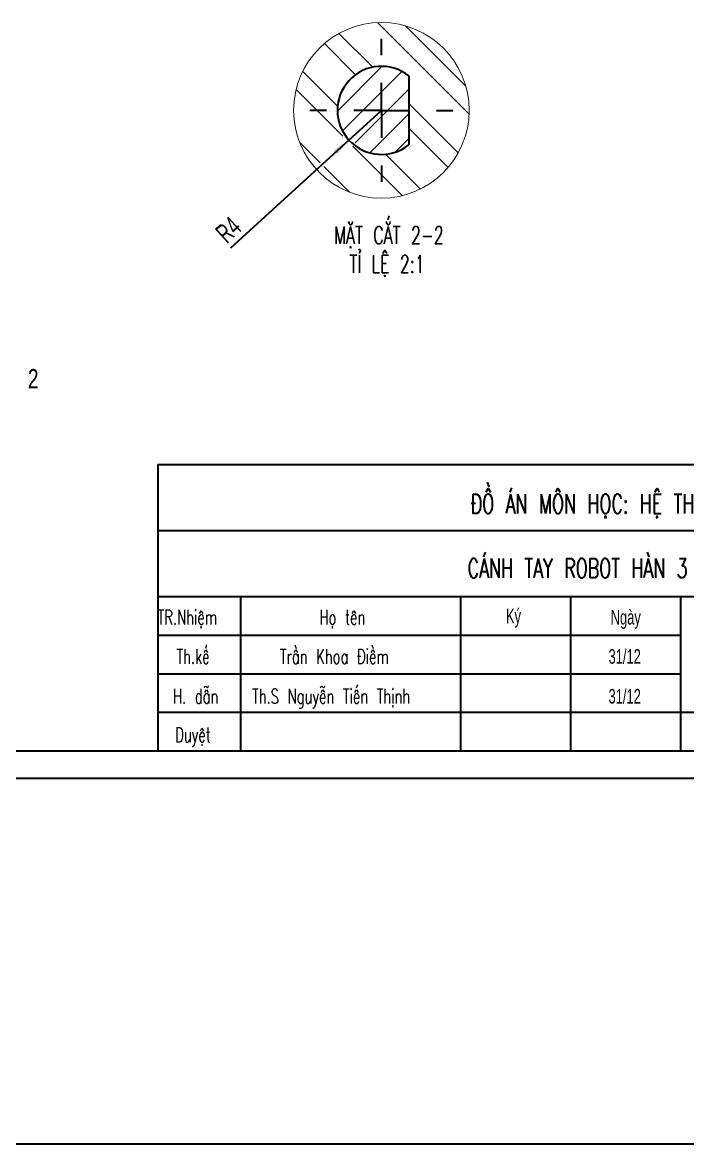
# Model space of a CAD drawing. Header units: millimetres. Extents: x -117 to 822, y -67 to 297.
# Drawn here: x 175.4 to 296.3, y -67.4 to 137.3 of the extents above; entities that cross this region are included whole.
import ezdxf

# ---------------------------------------------------------------- set-up
doc = ezdxf.new("R2010")
doc.units = ezdxf.units.MM
doc.layers.add('KHUNGTEN', color=7, linetype='Continuous', lineweight=35)
doc.styles.add('SLDTEXTSTYLE0', font='TXT', dxfattribs={"width": 0.663})
doc.styles.add('SLDTEXTSTYLE1', font='TXT', dxfattribs={"width": 0.663, "bigfont": 'bigfont'})
doc.styles.add('SLDTEXTSTYLE3', font='TXT', dxfattribs={"width": 0.75})
doc.dimstyles.new('SLDDIMSTYLE0', dxfattribs={"dimtxt": 3.5, "dimasz": 3.302, "dimexe": 0, "dimexo": 0.0625, "dimgap": 0.875, "dimtad": 1, "dimlfac": 5, "dimrnd": 1e-09, "dimzin": 4, "dimdsep": 46, "dimtxsty": 'SLDTEXTSTYLE0', "dimsah": 1, "dimcen": 0.09, "dimadec": 0, "dimazin": 1, "dimtfac": 1, "dimtofl": 0, "dimtmove": 0, "dimatfit": 3, "dimfxl": 0, "dimfrac": 2, "dimtolj": 1, "dimtzin": 12, "dimarcsym": 0})
doc.dimstyles.new('SLDDIMSTYLE6', dxfattribs={"dimtxt": 3.5, "dimasz": 3.302, "dimexe": 0, "dimexo": 0.0625, "dimgap": 0.875, "dimtad": 1, "dimdec": 0, "dimlfac": 0.5, "dimrnd": 1e-09, "dimzin": 12, "dimdsep": 46, "dimtxsty": 'SLDTEXTSTYLE0', "dimsah": 1, "dimcen": 0, "dimadec": 0, "dimazin": 3, "dimtfac": 1, "dimtdec": 0, "dimtofl": 0, "dimtmove": 0, "dimatfit": 3, "dimfxl": 0, "dimfrac": 2, "dimtolj": 1, "dimtzin": 12, "dimarcsym": 0})

# ---------------------------------------------------------------- blocks, each defined once
blk = doc.blocks.new('_D_1')
at = {"layer": 'KHUNGTEN'}
for p, q in [((0, -1), (0, -67.44)), ((420, -1), (420, -67.44)), ((0, -66.44), (420, -66.44))]:
    blk.add_line(p, q, dxfattribs=at)
for points in [[(0, -66.44), (3.3, -66.95), (3.3, -65.93)], [(420, -66.44), (416.7, -65.93), (416.7, -66.95)]]:
    blk.add_solid(points, dxfattribs=at)
at = {"layer": 'KHUNGTEN', "insert": (135.46, -61.93), "char_height": 3.5, "attachment_point": 1, "style": 'SLDTEXTSTYLE0'}
blk.add_mtext('420.00', dxfattribs=at)
blk = doc.blocks.new('SW_NOTE_0_1')
at = {"layer": 'KHUNGTEN', "color": 0, "char_height": 3.175, "attachment_point": 2, "style": 'SLDTEXTSTYLE1'}
for s, insert in [('MẶT CẮT 2-2', (13.54, 4.09)), ('TỈ LỆ 2:1', (13.2, -1.14))]:
    blk.add_mtext(s, dxfattribs=dict(at, insert=insert))
blk = doc.blocks.new('SW_HATCH_1')
at = {"color": 0, "linetype": 'Continuous', "lineweight": 18}
for p, q in [((12.14, 14.8), (-4.5, 31.44)), ((11.54, 19.89), (0.59, 30.84)), ((-5.38, 23.34), (-11.51, 29.47)), ((-8.5, 21.97), (-14.16, 27.63)), ((-11.76, 16.25), (-18.1, 22.59)), ((-11.8, 15.34), (-3.64, 23.5)), ((-10.88, 11.77), (-0.07, 22.58)), ((-10.81, 10.81), (-19.3, 19.3)), ((-8.56, 9.59), (1.2, 19.36)), ((10.17, 7.79), (1.2, 16.76)), ((-5.89, 7.78), (1.2, 14.87)), ((-1.27, 7.91), (1.2, 10.38)), ((8.34, 5.14), (1.2, 12.27)), ((-14.96, 5.98), (-18.65, 9.67)), ((0, 0), (-9.02, 9.02)), ((3.29, 1.2), (-3.04, 7.53)), ((-9.62, 0.64), (-14.26, 5.28))]:
    blk.add_line(p, q, dxfattribs=at)
blk = doc.blocks.new('_D_12')
at = {"layer": 'KHUNGTEN'}
for q in [(240.62, 121.35), (213.17, 96.29)]:
    blk.add_line((234.72, 115.96), q, dxfattribs=at)
blk.add_solid([(234.72, 115.96), (231.93, 114.11), (232.62, 113.36)], dxfattribs=at)
at = {"layer": 'KHUNGTEN', "insert": (210.14, 99.62), "char_height": 3.5, "attachment_point": 1, "rotation": 42.3918, "style": 'SLDTEXTSTYLE0'}
blk.add_mtext('R4', dxfattribs=at)
blk = doc.blocks.new('SW_CENTERMARKSYMBOL_0')
at = {"layer": 'KHUNGTEN', "color": 0}
for p, q in [((0, 10), (0, 13)), ((0, 0), (0, 5)), ((-10, 0), (-13, 0)), ((0, 0), (-5, 0)), ((0, 0), (0, -5)), ((0, 0), (5, 0)), ((10, 0), (13, 0)), ((0, -10), (0, -13))]:
    blk.add_line(p, q, dxfattribs=at)

msp = doc.modelspace()

# ---------------------------------------------------------------- linework, layer by layer
at = {"color": 7, "linetype": 'Continuous', "lineweight": 35}
msp.add_line((245.6235, 127.5974), (245.6235, 115.1074), dxfattribs=at)
at = {"color": 7, "linetype": 'Continuous', "lineweight": 18}
msp.add_circle((240.6235, 121.3523), 15.9571, dxfattribs=at)
at = {"color": 7, "linetype": 'Continuous', "lineweight": 35}
msp.add_arc((240.6235, 121.3524), 8, 51.317813, 308.682187, dxfattribs=at)
at = {"layer": 'KHUNGTEN'}
for p, q in [((200, 57), (415, 57)), ((200, 57), (200, 5)), ((200, 45), (415, 45)), ((200, 33), (415, 33)), ((215, 33), (215, 5)), ((255, 33), (255, 5)), ((275, 33), (275, 5)), ((295, 33), (295, 5)), ((200, 26), (295, 26)), ((200, 19), (295, 19)), ((200, 12), (355, 12)), ((5, 5), (415, 5)), ((200, 5), (415, 5)), ((0, 0), (420, 0))]:
    msp.add_line(p, q, dxfattribs=at)

# ---------------------------------------------------------------- block references
at = {"color": 7, "linetype": 'Continuous', "lineweight": 18}
msp.add_blockref('SW_HATCH_1', (244.4219, 105.8539), dxfattribs=at)
at = {"layer": 'KHUNGTEN'}
for name, p in [('SW_CENTERMARKSYMBOL_0', (240.6235, 121.3524)), ('SW_NOTE_0_1', (228.4559, 96.1628))]:
    msp.add_blockref(name, p, dxfattribs=at)

# ---------------------------------------------------------------- texts
at = {"color": 7, "linetype": 'Continuous', "insert": (176.3296, 74.3501), "char_height": 3.5, "attachment_point": 1, "style": 'SLDTEXTSTYLE3'}
msp.add_mtext('2', dxfattribs=at)
at = {"layer": 'KHUNGTEN', "attachment_point": 1}
for s, insert, char_height, style in [('ĐỒ ÁN MÔN HỌC: HỆ THỐNG CƠ ĐIỆN TỬ', (256.8704, 51.6226), 3.5, 'SLDTEXTSTYLE1'), ('CÁNH TAY ROBOT HÀN 3 BẬC TỰ DO RRR', (256.3114, 39.9061), 3.5, 'SLDTEXTSTYLE1'), ('Ký', (263.2791, 30.7999), 2.64583, 'SLDTEXTSTYLE0'), ('Ngày', (282.3257, 30.5784), 2.64583, 'SLDTEXTSTYLE0'), ('TR.Nhiệm', (199.9297, 30.5784), 2.64583, 'SLDTEXTSTYLE1'), ('Họ tên', (229.3612, 30.5784), 2.64583, 'SLDTEXTSTYLE1'), ('Th.kế', (203.3595, 23.4605), 2.64583, 'SLDTEXTSTYLE1'), ('Trần Khoa Điềm', (222.1586, 23.4605), 2.645833, 'SLDTEXTSTYLE1'), ('31/12', (281.9337, 23.4605), 2.64583, 'SLDTEXTSTYLE0'), ('H. dẫn', (202.7226, 16.2215), 2.64583, 'SLDTEXTSTYLE1'), ('Th.S Nguyễn Tiến Thịnh', (217.115, 16.2215), 2.645833, 'SLDTEXTSTYLE1'), ('31/12', (281.9337, 16.2215), 2.64583, 'SLDTEXTSTYLE0'), ('Duyệt', (203.1145, 9.2295), 2.64583, 'SLDTEXTSTYLE1')]:
    msp.add_mtext(s, dxfattribs=dict(at, insert=insert, char_height=char_height, style=style))

# ---------------------------------------------------------------- dimensions: what is measured, and where the dimension line sits
at = {"layer": 'KHUNGTEN'}
dim = msp.add_radius_dim(center=(240.6235, 121.3524), mpoint=(234.7151, 115.9588), dimstyle='SLDDIMSTYLE6', dxfattribs=at)
dim.commit()
dim.dimension.update_dxf_attribs({"geometry": '_D_12', "text_midpoint": (215.2627, 98.2015), "dimtype": 164})
dim = msp.add_linear_dim(base=(420, -66.4406), p1=(0, 0), p2=(420, 0), angle=0, dimstyle='SLDDIMSTYLE0', dxfattribs=at)
dim.commit()
dim.dimension.update_dxf_attribs({"geometry": '_D_1', "text_midpoint": (142.4004, -66.4406), "dimtype": 160})

doc.saveas('drawing.dxf')
